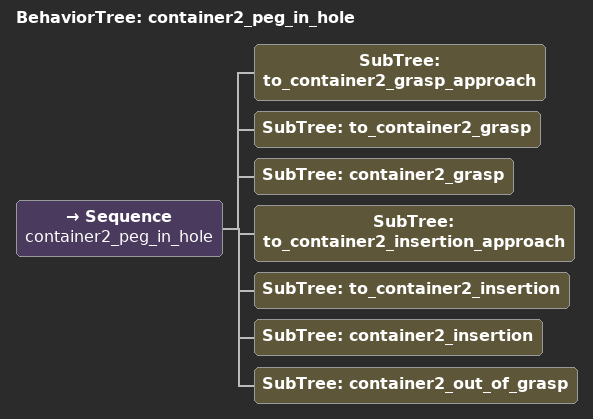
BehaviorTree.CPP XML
<?xml version="1.0"?>
<root BTCPP_format="4">
  <BehaviorTree ID="container2_peg_in_hole">
    <Sequence name="container2_peg_in_hole">
        <SubTree ID='to_container2_grasp_approach'/>
        <SubTree ID='to_container2_grasp'/>
        <SubTree ID='container2_grasp'/>
        <SubTree ID='to_container2_insertion_approach'/>
        <SubTree ID='to_container2_insertion'/>
        <SubTree ID='container2_insertion'/>
        <SubTree ID='container2_out_of_grasp'/>
    </Sequence>
  </BehaviorTree>
</root>
